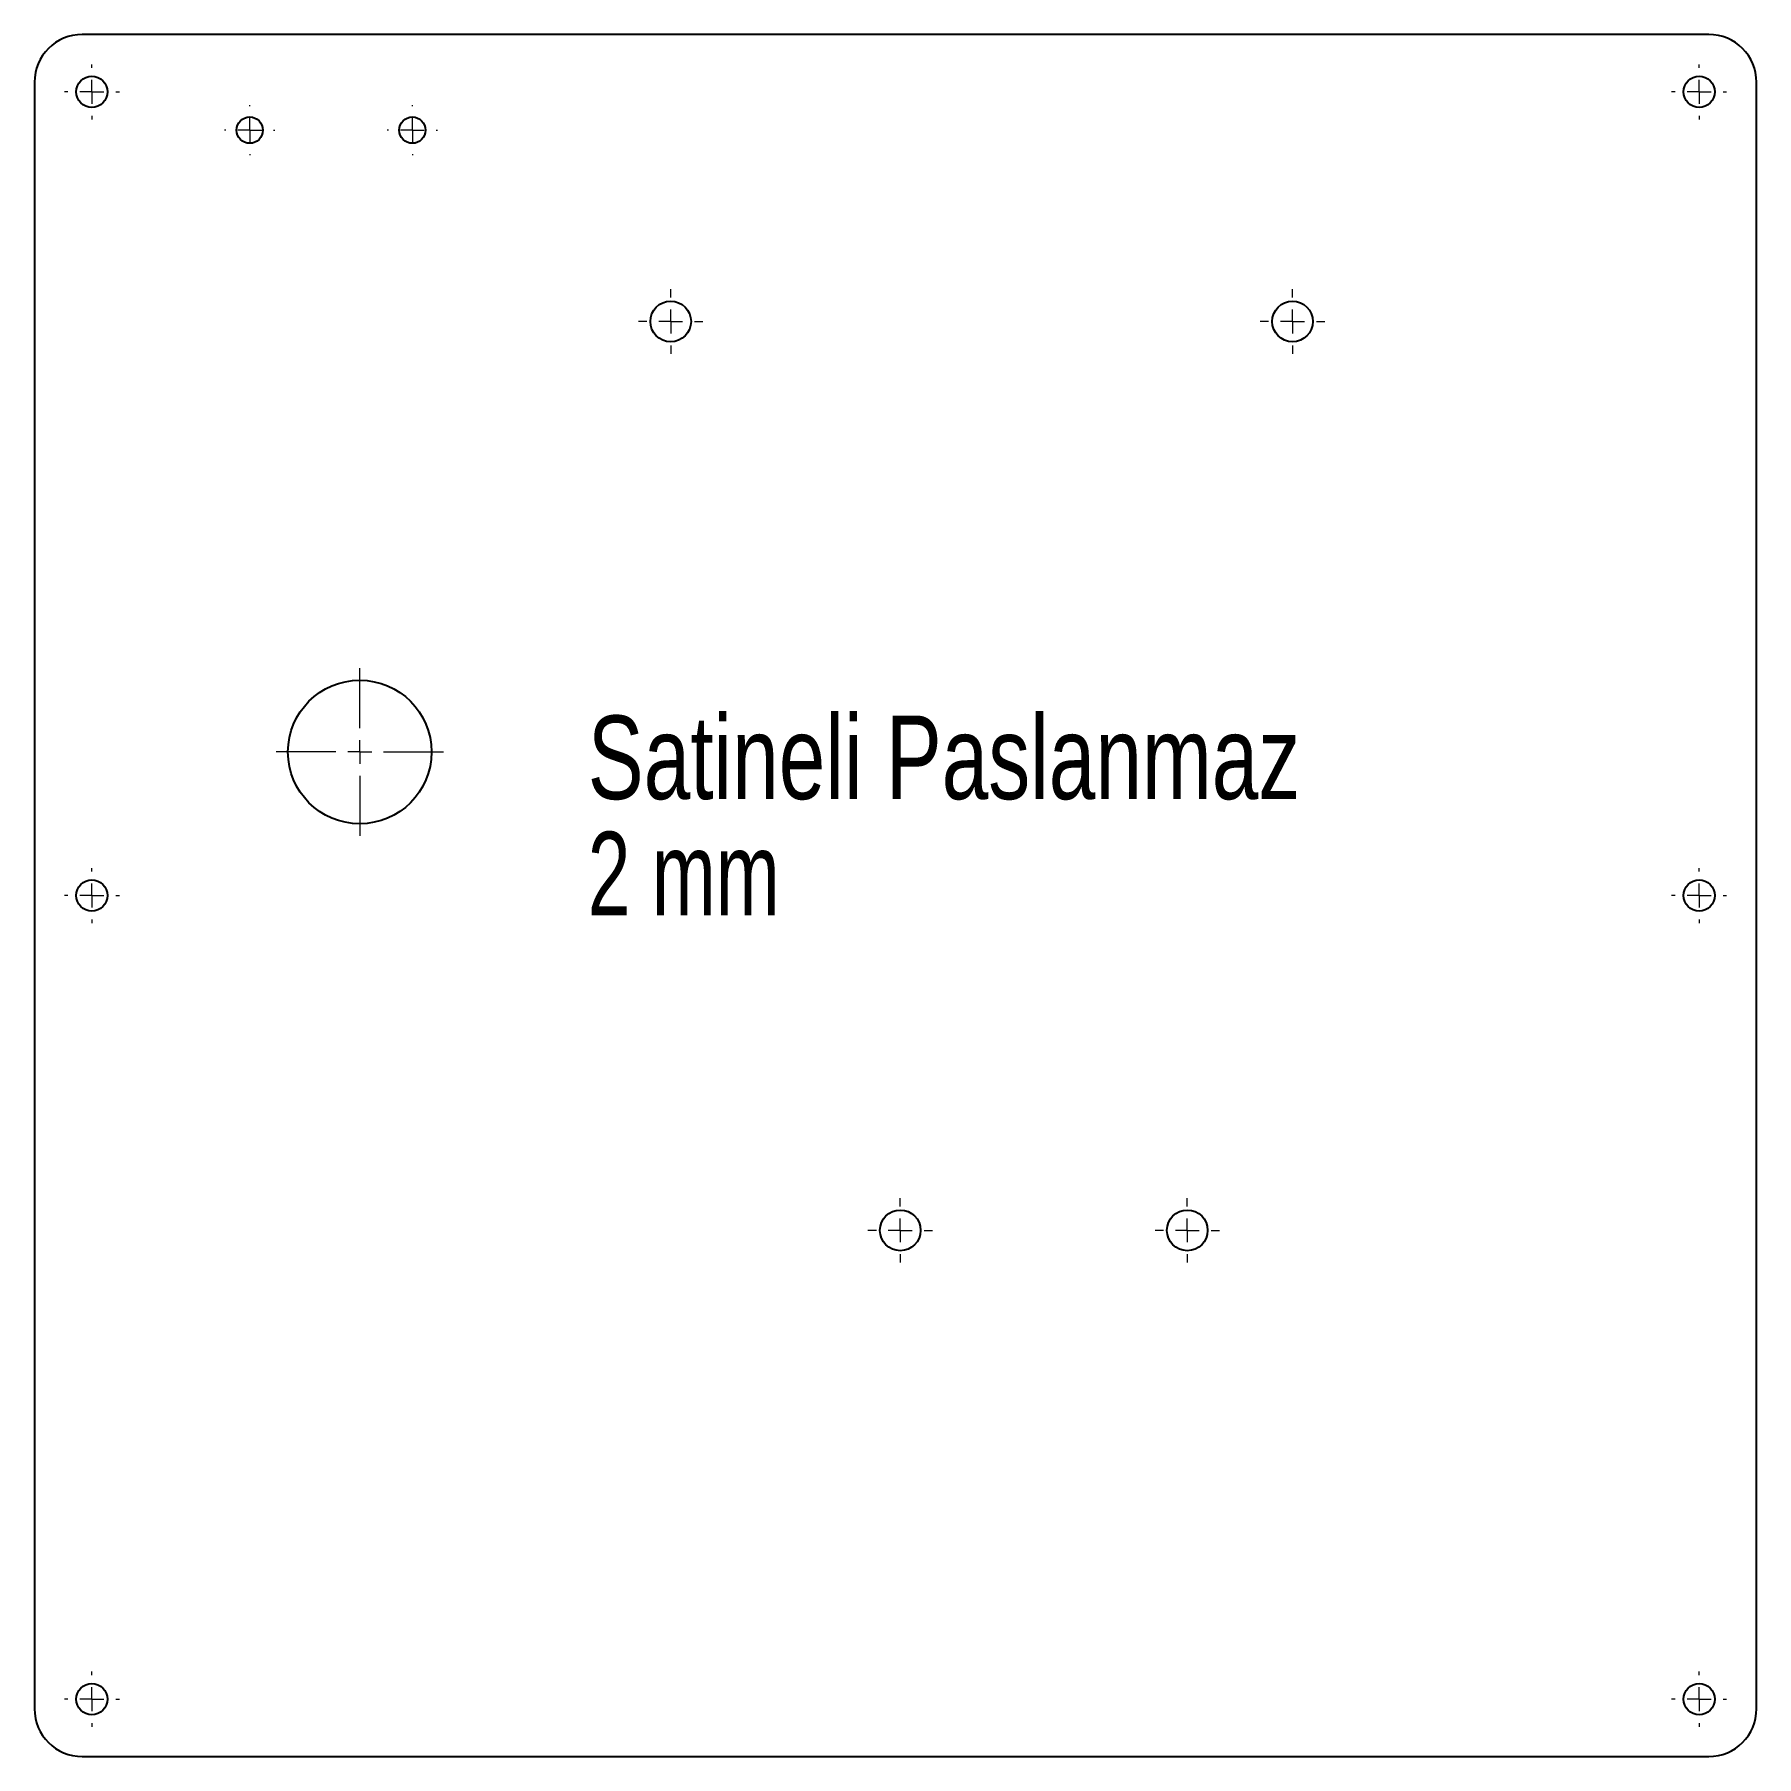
# Model space of a CAD drawing. Header units: millimetres. Extents: x -499 to -139, y -72 to 288.
import ezdxf

# ---------------------------------------------------------------- set-up
doc = ezdxf.new("R2010")
doc.units = ezdxf.units.MM
doc.styles.add('SLDTEXTSTYLE0', font='TXT', dxfattribs={"width": 0.75})
doc.styles.add('SLDTEXTSTYLE1', font='TXT', dxfattribs={"width": 0.6875})

# ---------------------------------------------------------------- blocks, each defined once
blk = doc.blocks.new('SW_CENTERMARKSYMBOL_0')
at = {"color": 0, "linetype": 'Continuous', "lineweight": 18}
for p, q in [((0, 5), (0, 5.75)), ((-5, 0), (-5.75, 0)), ((0, 0), (-2.5, 0)), ((0, 0), (0, 2.5)), ((0, 0), (0, -2.5)), ((0, 0), (2.5, 0)), ((5, 0), (5.75, 0)), ((0, -5), (0, -5.75))]:
    blk.add_line(p, q, dxfattribs=at)
blk = doc.blocks.new('SW_CENTERMARKSYMBOL_1')
at = {"color": 0, "linetype": 'Continuous', "lineweight": 18}
for p, q in [((0, 5), (0, 5.75)), ((-5, 0), (-5.75, 0)), ((0, 0), (-2.5, 0)), ((0, 0), (0, 2.5)), ((0, 0), (0, -2.5)), ((0, 0), (2.5, 0)), ((5, 0), (5.75, 0)), ((0, -5), (0, -5.75))]:
    blk.add_line(p, q, dxfattribs=at)
blk = doc.blocks.new('SW_CENTERMARKSYMBOL_2')
at = {"color": 0, "linetype": 'Continuous', "lineweight": 18}
for p, q in [((0, 5), (0, 5.75)), ((-5, 0), (-5.75, 0)), ((0, 0), (-2.5, 0)), ((0, 0), (0, 2.5)), ((0, 0), (0, -2.5)), ((0, 0), (2.5, 0)), ((5, 0), (5.75, 0)), ((0, -5), (0, -5.75))]:
    blk.add_line(p, q, dxfattribs=at)
blk = doc.blocks.new('SW_CENTERMARKSYMBOL_3')
at = {"color": 0, "linetype": 'Continuous', "lineweight": 18}
for p, q in [((0, 5), (0, 5.75)), ((-5, 0), (-5.75, 0)), ((0, 0), (-2.5, 0)), ((0, 0), (0, 2.5)), ((0, 0), (0, -2.5)), ((0, 0), (2.5, 0)), ((5, 0), (5.75, 0)), ((0, -5), (0, -5.75))]:
    blk.add_line(p, q, dxfattribs=at)
blk = doc.blocks.new('SW_CENTERMARKSYMBOL_4')
at = {"color": 0, "linetype": 'Continuous', "lineweight": 18}
for p, q in [((0, 5), (0, 5.75)), ((-5, 0), (-5.75, 0)), ((0, 0), (-2.5, 0)), ((0, 0), (0, 2.5)), ((0, 0), (0, -2.5)), ((0, 0), (2.5, 0)), ((5, 0), (5.75, 0)), ((0, -5), (0, -5.75))]:
    blk.add_line(p, q, dxfattribs=at)
blk = doc.blocks.new('SW_CENTERMARKSYMBOL_5')
at = {"color": 0, "linetype": 'Continuous', "lineweight": 18}
for p, q in [((0, 5), (0, 5.75)), ((-5, 0), (-5.75, 0)), ((0, 0), (-2.5, 0)), ((0, 0), (0, 2.5)), ((0, 0), (0, -2.5)), ((0, 0), (2.5, 0)), ((5, 0), (5.75, 0)), ((0, -5), (0, -5.75))]:
    blk.add_line(p, q, dxfattribs=at)
blk = doc.blocks.new('SW_CENTERMARKSYMBOL_6')
at = {"color": 0, "linetype": 'Continuous', "lineweight": 18}
for p, q in [((0, 5), (0, 17.5)), ((-5, 0), (-17.5, 0)), ((0, 0), (-2.5, 0)), ((0, 0), (0, 2.5)), ((0, 0), (0, -2.5)), ((0, 0), (2.5, 0)), ((5, 0), (17.5, 0)), ((0, -5), (0, -17.5))]:
    blk.add_line(p, q, dxfattribs=at)
blk = doc.blocks.new('SW_CENTERMARKSYMBOL_7')
at = {"color": 0, "linetype": 'Continuous', "lineweight": 18}
for p, q in [((0, 5), (0, 6.75)), ((-5, 0), (-6.75, 0)), ((0, 0), (-2.5, 0)), ((0, 0), (0, 2.5)), ((0, 0), (0, -2.5)), ((0, 0), (2.5, 0)), ((5, 0), (6.75, 0)), ((0, -5), (0, -6.75))]:
    blk.add_line(p, q, dxfattribs=at)
blk = doc.blocks.new('SW_CENTERMARKSYMBOL_8')
at = {"color": 0, "linetype": 'Continuous', "lineweight": 18}
for p, q in [((0, 5), (0, 6.75)), ((-5, 0), (-6.75, 0)), ((0, 0), (-2.5, 0)), ((0, 0), (0, 2.5)), ((0, 0), (0, -2.5)), ((0, 0), (2.5, 0)), ((5, 0), (6.75, 0)), ((0, -5), (0, -6.75))]:
    blk.add_line(p, q, dxfattribs=at)
blk = doc.blocks.new('SW_CENTERMARKSYMBOL_9')
at = {"color": 0, "linetype": 'Continuous', "lineweight": 18}
for p, q in [((0, 5), (0, 6.75)), ((-5, 0), (-6.75, 0)), ((0, 0), (-2.5, 0)), ((0, 0), (0, 2.5)), ((0, 0), (0, -2.5)), ((0, 0), (2.5, 0)), ((5, 0), (6.75, 0)), ((0, -5), (0, -6.75))]:
    blk.add_line(p, q, dxfattribs=at)
blk = doc.blocks.new('SW_CENTERMARKSYMBOL_10')
at = {"color": 0, "linetype": 'Continuous', "lineweight": 18}
for p, q in [((0, 5), (0, 6.75)), ((-5, 0), (-6.75, 0)), ((0, 0), (-2.5, 0)), ((0, 0), (0, 2.5)), ((0, 0), (0, -2.5)), ((0, 0), (2.5, 0)), ((5, 0), (6.75, 0)), ((0, -5), (0, -6.75))]:
    blk.add_line(p, q, dxfattribs=at)
blk = doc.blocks.new('SW_CENTERMARKSYMBOL_11')
at = {"color": 0, "linetype": 'Continuous', "lineweight": 18}
for p, q in [((0, 5), (0, 5.25)), ((-5, 0), (-5.25, 0)), ((0, 0), (-2.5, 0)), ((0, 0), (0, 2.5)), ((0, 0), (0, -2.5)), ((0, 0), (2.5, 0)), ((5, 0), (5.25, 0)), ((0, -5), (0, -5.25))]:
    blk.add_line(p, q, dxfattribs=at)
blk = doc.blocks.new('SW_CENTERMARKSYMBOL_12')
at = {"color": 0, "linetype": 'Continuous', "lineweight": 18}
for p, q in [((0, 5), (0, 5.25)), ((-5, 0), (-5.25, 0)), ((0, 0), (-2.5, 0)), ((0, 0), (0, 2.5)), ((0, 0), (0, -2.5)), ((0, 0), (2.5, 0)), ((5, 0), (5.25, 0)), ((0, -5), (0, -5.25))]:
    blk.add_line(p, q, dxfattribs=at)

msp = doc.modelspace()

# ---------------------------------------------------------------- linework, layer by layer
at = {"color": 7, "linetype": 'Continuous', "lineweight": 25}
for p, q in [((-148.65, 287.87), (-488.65, 287.87)), ((-498.65, 277.87), (-498.65, -62.13)), ((-138.65, -62.13), (-138.65, 277.87)), ((-488.65, -72.13), (-148.65, -72.13))]:
    msp.add_line(p, q, dxfattribs=at)
for centre, radius in [((-486.65, 275.87), 3.25), ((-150.65, 275.87), 3.25), ((-453.65, 267.87), 2.75), ((-419.65, 267.87), 2.75), ((-365.65, 227.87), 4.25), ((-235.65, 227.87), 4.25), ((-430.65, 137.87), 15), ((-486.65, 107.87), 3.25), ((-150.65, 107.87), 3.25), ((-317.65, 37.87), 4.25), ((-257.65, 37.87), 4.25), ((-486.65, -60.13), 3.25), ((-150.65, -60.13), 3.25)]:
    msp.add_circle(centre, radius, dxfattribs=at)
for centre, start, end in [((-488.65, 277.87), 90, 180), ((-148.65, 277.87), 0, 90), ((-488.65, -62.13), 180, 270), ((-148.65, -62.13), 270, 0)]:
    msp.add_arc(centre, 10, start, end, dxfattribs=at)

# ---------------------------------------------------------------- block references
at = {"color": 7, "linetype": 'Continuous', "lineweight": 18}
for name, p in [('SW_CENTERMARKSYMBOL_5', (-486.65, 275.87)), ('SW_CENTERMARKSYMBOL_4', (-150.65, 275.87)), ('SW_CENTERMARKSYMBOL_12', (-453.65, 267.87)), ('SW_CENTERMARKSYMBOL_11', (-419.65, 267.87)), ('SW_CENTERMARKSYMBOL_10', (-365.65, 227.87)), ('SW_CENTERMARKSYMBOL_9', (-235.65, 227.87)), ('SW_CENTERMARKSYMBOL_6', (-430.65, 137.87)), ('SW_CENTERMARKSYMBOL_1', (-486.65, 107.87)), ('SW_CENTERMARKSYMBOL_0', (-150.65, 107.87)), ('SW_CENTERMARKSYMBOL_7', (-317.65, 37.87)), ('SW_CENTERMARKSYMBOL_8', (-257.65, 37.87)), ('SW_CENTERMARKSYMBOL_2', (-486.65, -60.13)), ('SW_CENTERMARKSYMBOL_3', (-150.65, -60.13))]:
    msp.add_blockref(name, p, dxfattribs=at)

# ---------------------------------------------------------------- texts
at = {"color": 7, "linetype": 'Continuous', "lineweight": 0, "attachment_point": 1}
for s, insert, char_height, style in [('Satineli Paslanmaz', (-382.98, 145.48), 17.4625, 'SLDTEXTSTYLE0'), ('2 mm', (-382.98, 121.19), 17.462, 'SLDTEXTSTYLE1')]:
    msp.add_mtext(s, dxfattribs=dict(at, insert=insert, char_height=char_height, style=style))

doc.saveas('drawing.dxf')
